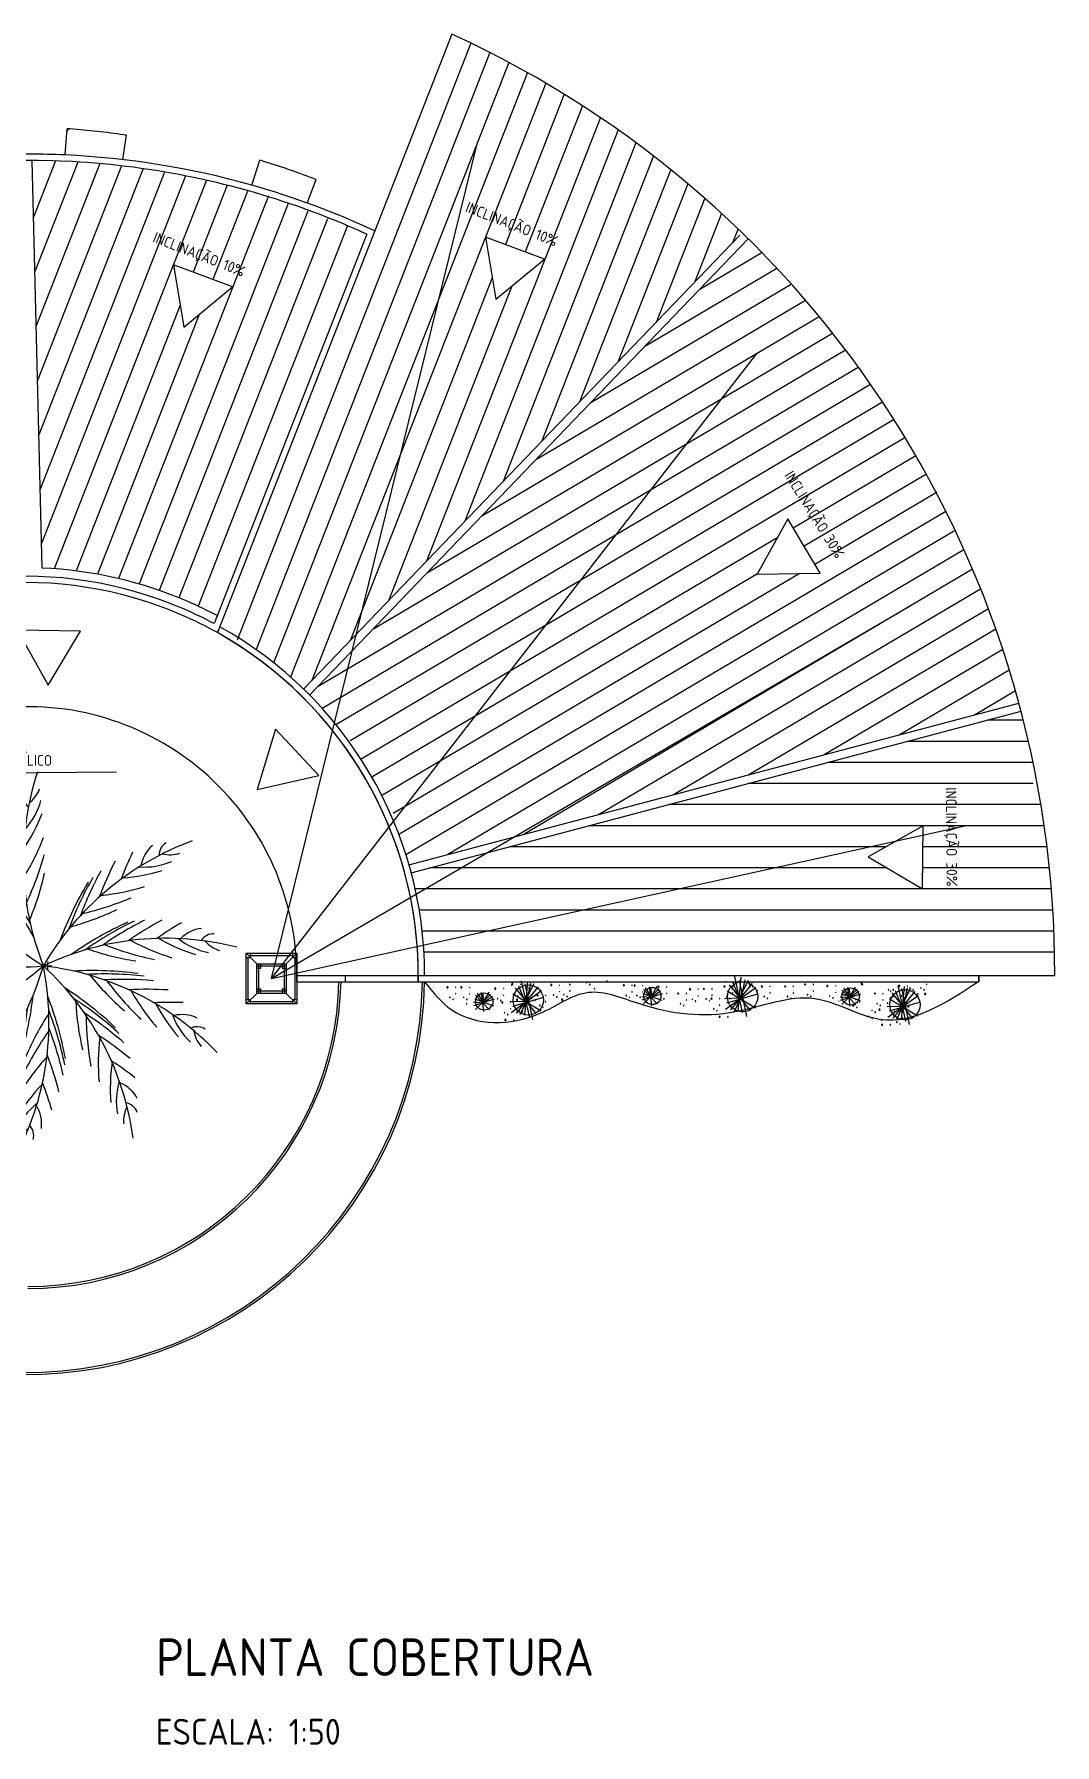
# Model space of a CAD drawing. Extents: x 115 to 1469, y 94 to 338.
# Drawn here: x 1345.55 to 1369.74, y 147.94 to 188.5 of the extents above; entities that cross this region are included whole.
import ezdxf

# ---------------------------------------------------------------- set-up
doc = ezdxf.new("R2010")
doc.units = 0
doc.layers.get('0').update_dxf_attribs({"linetype": 'CONTINUOUS'})
for name, color, linetype in [('1', 7, 'CONTINUOUS'), ('PAREDE', 6, 'CONTINUOUS'), ('PROJ', 1, 'CONTINUOUS'), ('TREES', 3, 'CONTINUOUS')]:
    doc.layers.add(name, color=color, linetype=linetype)
doc.styles.get("Standard").update_dxf_attribs({"font": 'ISOCP'})

# ---------------------------------------------------------------- blocks, each defined once
blk = doc.blocks.new('TREE3')
at = {"layer": 'TREES'}
for centre, radius, start, end in [((6.304, 2.495), 6.78, 161.8706, 201.5936), ((-0.143, 4.054), 0.351, 173.7791, 233.0395), ((-0.839, 4.494), 0.808, 308.4321, 338.3515), ((0.196, 3.84), 0.835, 182.879, 221.5346), ((-1.642, 4.347), 1.639, 317.4391, 345.0127), ((3.633, 5.724), 6.78, 197.8706, 237.5936), ((-3.321, 3.142), 0.808, 344.4321, 14.3515), ((6.376, 6.862), 8.001, 206.1883, 211.1386), ((-4.007, 5.153), 4.263, 326.0526, 338.8318), ((-2.499, 3.196), 0.351, 209.7791, 269.0395), ((-3.884, 2.551), 1.639, 353.4391, 21.0127), ((-6.271, 1.814), 4.263, 2.0526, 14.8318), ((6.381, 6.2), 8.001, 204.5673, 211.2107), ((-4.862, 4.906), 5.211, 327.5529, 339.111), ((5.865, -3.401), 6.78, 110.1725, 149.8955), ((3.134, 2.226), 0.835, 131.1808, 169.8364), ((3.093, 2.625), 0.351, 122.081, 181.3414), ((-2.099, 3.221), 0.835, 218.879, 257.5346), ((-6.817, 1.111), 5.211, 3.5529, 15.111), ((6.444, 5.585), 8.001, 202.9483, 211.3077), ((-6.749, 4.499), 7.022, 334.6755, 344.6307), ((8.821, -1.165), 8.001, 152.8691, 159.5126), ((9.337, -0.75), 8.001, 154.4902, 159.4404), ((2.393, 3.983), 1.639, 265.741, 293.3146), ((3.006, 3.444), 0.808, 256.734, 286.6534), ((1.125, 9.299), 8.001, 242.1883, 247.1386), ((-8.105, -0.327), 7.022, 10.6755, 20.6307), ((6.518, 5.174), 8.001, 201.6825, 211.4019), ((6.59, 4.871), 8.001, 200.5186, 211.4981), ((-6.261, 3.599), 6.444, 337.0347, 347.4268), ((8.101, -1.908), 8.001, 149.9844, 159.7037), ((8.377, -1.595), 8.001, 151.2501, 159.6096), ((1.561, 6.338), 4.263, 274.3545, 287.1337), ((1.518, 8.767), 8.001, 240.5673, 247.2107), ((-7.181, -0.768), 6.444, 13.0347, 23.4268), ((7.907, -2.153), 8.001, 148.8205, 159.8), ((0.837, 6.856), 5.211, 275.8548, 287.4128), ((1.931, 8.306), 8.001, 238.9483, 247.3077), ((2.232, 8.018), 8.001, 237.6825, 247.4019), ((-1.056, 7.144), 6.444, 285.3366, 295.7287), ((-0.652, 8.085), 7.022, 282.9774, 292.9325), ((-0.554, 6.757), 6.78, 234.9681, 274.6912), ((-4.544, 0.504), 0.808, 21.5297, 51.4491), ((-4.636, -0.308), 1.639, 30.5366, 58.1102), ((-6.096, -2.335), 4.263, 39.1502, 51.9294), ((-6.108, -3.226), 5.211, 40.6505, 52.2085), ((2.469, 7.814), 8.001, 236.5186, 247.4981), ((5.297, -6.253), 8.001, 114.3202, 125.2997), ((5.595, -6.161), 8.001, 115.4841, 125.2035), ((6, -6.06), 8.001, 116.7498, 125.1093), ((6.609, -5.956), 8.001, 118.3688, 125.0123), ((7.27, -5.907), 8.001, 119.9899, 124.9402), ((3.844, 0.059), 0.835, 96.6805, 135.3361), ((-3.921, 1.042), 0.351, 246.8767, 306.1371), ((-3.617, 1.303), 0.835, 255.9765, 294.6321), ((-6.267, -5.149), 7.022, 47.7731, 57.7282), ((-5.264, -4.944), 6.444, 50.1322, 60.5244), ((2.908, -6.125), 6.78, 75.6722, 115.3952), ((4.042, 7.032), 7.022, 248.4771, 258.4323), ((4.573, 5.177), 5.211, 241.3545, 252.9126), ((4.876, 4.339), 4.263, 239.8542, 252.6334), ((4.228, 1.927), 1.639, 231.2407, 258.8143), ((4.036, 0.412), 0.351, 87.5807, 146.8411), ((4.428, 1.135), 0.808, 222.2337, 252.1531), ((-4.42, 5.141), 6.78, 270.9681, 310.6912), ((-4.712, 8.096), 8.001, 279.2858, 284.2361), ((-4.077, 7.908), 8.001, 277.6648, 284.3082), ((-6.509, 1.896), 6.78, 304.0339, 343.7569), ((-3.47, 7.79), 8.001, 276.0458, 284.4052), ((-6.647, -1.335), 6.78, 331.6319, 11.355), ((-0.785, -6.734), 6.78, 43.6319, 83.355), ((-4.593, -4.987), 6.78, 7.6319, 47.355), ((3.176, 6.486), 6.444, 250.8363, 261.2284), ((-3.056, 7.741), 8.001, 274.7801, 284.4994), ((-2.744, 7.722), 8.001, 273.6161, 284.5957), ((1.173, -8.111), 8.001, 82.2799, 93.2595), ((1.474, -8.191), 8.001, 83.4439, 93.1632), ((6.133, 3.813), 6.444, 218.796, 229.1882), ((1.871, -8.32), 8.001, 84.7096, 93.069), ((7.157, 3.817), 7.022, 216.4368, 226.392), ((-1.353, -7.094), 6.444, 86.1322, 96.5244), ((-7.022, 4.467), 8.001, 310.7801, 320.4994), ((-6.759, 4.634), 8.001, 309.6161, 320.5957), ((-8.193, 0.196), 8.001, 342.6819, 353.6614), ((-7.351, -3.622), 8.001, 10.2799, 21.2595), ((-3.818, -7.251), 8.001, 46.2799, 57.2595), ((-3.622, -7.493), 8.001, 47.4439, 57.1632), ((2.443, -8.555), 8.001, 86.3286, 92.972), ((6.623, 1.962), 5.211, 209.3143, 220.8723), ((-3.559, -5.472), 4.263, 75.1502, 87.9294), ((-3.045, -6.2), 5.211, 76.6505, 88.2085), ((-2.044, -7.85), 7.022, 83.7731, 93.7282), ((-7.947, 4.001), 8.001, 313.6648, 320.3082), ((-7.386, 4.262), 8.001, 312.0458, 320.4052), ((2.737, -6.683), 6.444, 119.198, 129.5901), ((-8.322, -0.088), 8.001, 343.8458, 353.5652), ((5.522, -4.655), 6.444, 146.796, 157.1882), ((-7.334, -3.933), 8.001, 11.4439, 21.1632), ((7.203, -0.52), 6.444, 182.796, 193.1882), ((-3.376, -7.831), 8.001, 48.7096, 57.069), ((8.034, -1.119), 7.022, 180.4368, 190.392), ((3.029, -8.864), 8.001, 87.9496, 92.8999), ((6.436, 1.091), 4.263, 207.814, 220.5932), ((4.606, -0.61), 1.639, 199.2004, 226.774), ((3.29, -1.989), 0.835, 64.6403, 103.2959), ((-3.972, -2.263), 0.808, 57.5297, 87.4491), ((-3.784, -1.462), 0.351, 282.8767, 342.1371), ((-3.57, -2.974), 1.639, 66.5366, 94.1102), ((-3.692, -1.071), 0.835, 291.9765, 330.6321), ((-8.571, 3.78), 8.001, 315.2858, 320.2361), ((2.57, -7.693), 7.022, 116.8388, 126.794), ((-8.515, -0.458), 8.001, 345.1116, 353.471), ((5.842, -5.627), 7.022, 144.4368, 154.392), ((-7.334, -4.351), 8.001, 12.7096, 21.069), ((3.639, -1.792), 0.351, 55.5404, 114.8009), ((4.356, -1.387), 0.808, 190.1934, 220.1128), ((0.83, -6.857), 5.211, 109.7162, 121.2743), ((-8.843, -0.982), 8.001, 346.7306, 353.374), ((6.511, -2.305), 5.211, 173.3143, 184.8723), ((-3.052, -8.357), 8.001, 50.3286, 56.972), ((3.913, -5.692), 5.211, 137.3143, 148.8723), ((-7.382, -4.967), 8.001, 14.3286, 20.972), ((5.848, -2.9), 4.263, 171.814, 184.5932), ((-2.76, -8.951), 8.001, 51.9496, 56.8999), ((-1.369, -4.44), 1.639, 99.6024, 127.176), ((0.003, -6.528), 4.263, 108.2159, 120.9952), ((-9.245, -1.509), 8.001, 348.3516, 353.3019), ((3.027, -5.784), 4.263, 135.814, 148.5932), ((-7.494, -5.62), 8.001, 15.9496, 20.8999), ((3.368, -3.201), 1.639, 163.2004, 190.774), ((1.493, -3.543), 0.835, 28.6403, 67.2959), ((-2.374, -3.29), 0.351, 315.9424, 15.2029), ((-2.51, -2.912), 0.835, 325.0423, 3.6979), ((-2.094, -4.064), 0.808, 90.5954, 120.5148), ((0.844, -4.569), 1.639, 127.2004, 154.774), ((-0.875, -3.744), 0.835, 352.6403, 31.2959), ((2.709, -3.683), 0.808, 154.1934, 184.1128), ((1.891, -3.589), 0.351, 19.5404, 78.8009), ((0.027, -4.572), 0.808, 118.1934, 148.1128), ((-0.58, -4.015), 0.351, 343.5404, 42.8009)]:
    blk.add_arc(centre, radius, start, end, dxfattribs=at)

msp = doc.modelspace()

# ---------------------------------------------------------------- linework, layer by layer
msp.add_line((1342.332, 170.969), (1347.498, 171.01))
at = {"color": 3}
for p, q in [((1345.767, 166.408), (1345.967, 166.408)), ((1345.867, 166.508), (1345.867, 166.308)), ((1356.946, 165.886), (1357.438, 165.278)), ((1357.491, 165.913), (1356.973, 165.287)), ((1357.187, 165.555), (1357.035, 165.931)), ((1357.089, 166.056), (1357.277, 165.207)), ((1357.241, 166.038), (1357.169, 165.242)), ((1357.178, 165.985), (1357.357, 165.135)), ((1357.196, 165.591), (1357.402, 165.993)), ((1357.223, 165.555), (1357.321, 166.002)), ((1360.028, 165.892), (1360.171, 165.677)), ((1360.126, 165.909), (1360.18, 165.462)), ((1360.153, 165.9), (1360.18, 165.73)), ((1360.305, 165.918), (1360.162, 165.668)), ((1362.649, 165.892), (1361.934, 165.373)), ((1362.023, 165.963), (1362.515, 165.355)), ((1362.568, 165.99), (1362.05, 165.364)), ((1362.264, 165.632), (1362.112, 166.008)), ((1362.143, 166.156), (1362.331, 165.306)), ((1362.295, 166.138), (1362.224, 165.342)), ((1362.255, 166.061), (1362.434, 165.212)), ((1362.273, 165.668), (1362.479, 166.07)), ((1362.3, 165.632), (1362.398, 166.079)), ((1364.727, 165.881), (1364.87, 165.666)), ((1364.825, 165.899), (1364.879, 165.451)), ((1364.852, 165.89), (1364.879, 165.72)), ((1365.004, 165.907), (1364.861, 165.657)), ((1366.015, 165.942), (1366.202, 165.093)), ((1366.167, 165.924), (1366.095, 165.128)), ((1366.122, 165.477), (1366.328, 165.88)), ((1366.149, 165.442), (1366.247, 165.889)), ((1356.447, 165.617), (1355.964, 165.465)), ((1355.964, 165.554), (1356.188, 165.537)), ((1355.991, 165.626), (1356.438, 165.465)), ((1356.367, 165.733), (1356.009, 165.376)), ((1356.009, 165.716), (1356.34, 165.367)), ((1356.045, 165.76), (1356.188, 165.546)), ((1356.143, 165.778), (1356.197, 165.331)), ((1356.17, 165.769), (1356.197, 165.599)), ((1356.322, 165.787), (1356.179, 165.537)), ((1356.412, 165.68), (1356.206, 165.537)), ((1357.187, 165.564), (1356.83, 165.555)), ((1357.572, 165.815), (1356.856, 165.296)), ((1357.617, 165.663), (1356.883, 165.448)), ((1356.892, 165.743), (1357.563, 165.341)), ((1357.205, 165.555), (1357.062, 165.251)), ((1360.43, 165.748), (1359.947, 165.596)), ((1359.947, 165.686), (1360.171, 165.668)), ((1359.974, 165.757), (1360.421, 165.596)), ((1360.35, 165.865), (1359.992, 165.507)), ((1359.992, 165.847), (1360.323, 165.498)), ((1360.394, 165.811), (1360.189, 165.668)), ((1362.264, 165.641), (1361.907, 165.632)), ((1362.694, 165.74), (1361.96, 165.525)), ((1361.969, 165.82), (1362.64, 165.418)), ((1362.282, 165.632), (1362.139, 165.328)), ((1365.13, 165.738), (1364.647, 165.586)), ((1364.647, 165.675), (1364.87, 165.657)), ((1364.673, 165.747), (1365.121, 165.586)), ((1365.049, 165.854), (1364.691, 165.496)), ((1364.691, 165.836), (1365.022, 165.487)), ((1365.094, 165.8), (1364.888, 165.657)), ((1366.497, 165.701), (1365.782, 165.182)), ((1366.542, 165.549), (1365.809, 165.334)), ((1365.818, 165.629), (1366.489, 165.227)), ((1365.872, 165.772), (1366.363, 165.164)), ((1366.417, 165.799), (1365.898, 165.173)), ((1366.113, 165.442), (1365.961, 165.817)), ((1366.104, 165.871), (1366.283, 165.021)), ((1366.113, 165.45), (1365.755, 165.442)), ((1366.131, 165.442), (1365.988, 165.137))]:
    msp.add_line(p, q, dxfattribs=at)
at = {"color": 1}
msp.add_line((1352.921, 166.032), (1354.652, 166.032), dxfattribs=at)
at = {"color": 3}
for centre, radius in [((1357.259, 165.6), 0.359), ((1360.198, 165.695), 0.204), ((1362.336, 165.677), 0.359), ((1364.897, 165.684), 0.204), ((1356.215, 165.564), 0.204), ((1366.185, 165.486), 0.359)]:
    msp.add_circle(centre, radius, dxfattribs=at)
at = {"linetype": 'Continuous'}
for centre, radius, start, end in [((1355.345, 165.9), 0.0145, 90, 270), ((1355.345, 165.9), 0.0145, 270, 90), ((1355.541, 165.9), 0.00725, 90, 270), ((1355.673, 165.9), 0.0145, 90, 270), ((1355.673, 165.9), 0.0145, 270, 90), ((1355.868, 165.9), 0.00725, 90, 270), ((1356.477, 165.871), 0.0145, 90, 270), ((1356.477, 165.871), 0.0145, 270, 90), ((1356.673, 165.871), 0.00725, 90, 270), ((1356.867, 165.957), 0.00725, 90, 270), ((1356.88, 165.979), 0.0145, 90, 270), ((1356.867, 165.957), 0.00725, 270, 90), ((1356.88, 165.979), 0.0145, 270, 90), ((1357.076, 165.979), 0.00725, 90, 270), ((1357.286, 165.878), 0.0145, 90, 270), ((1357.286, 165.878), 0.0145, 270, 90), ((1357.482, 165.878), 0.00725, 90, 270), ((1357.805, 165.956), 0.0145, 90, 270), ((1357.805, 165.956), 0.0145, 270, 90), ((1358.001, 165.956), 0.00725, 90, 270), ((1358.245, 165.967), 0.00725, 90, 270), ((1358.245, 165.967), 0.00725, 270, 90), ((1358.642, 166.01), 0.00725, 90, 270), ((1358.642, 166.01), 0.00725, 270, 90), ((1358.718, 165.967), 0.00725, 90, 270), ((1358.718, 165.967), 0.00725, 270, 90), ((1358.827, 165.869), 0.00725, 90, 270), ((1358.827, 165.869), 0.00725, 270, 90), ((1359.124, 166.052), 0.00725, 90, 270), ((1359.124, 166.052), 0.00725, 270, 90), ((1359.523, 165.946), 0.0145, 90, 270), ((1359.523, 165.946), 0.0145, 270, 90), ((1359.719, 165.946), 0.00725, 90, 270), ((1359.779, 165.945), 0.0145, 90, 270), ((1359.779, 165.945), 0.0145, 270, 90), ((1359.975, 165.945), 0.00725, 90, 270), ((1360.343, 165.911), 0.0145, 90, 270), ((1360.343, 165.911), 0.0145, 270, 90), ((1360.539, 165.911), 0.00725, 90, 270), ((1361.419, 165.866), 0.0145, 90, 270), ((1361.419, 165.866), 0.0145, 270, 90), ((1361.615, 165.866), 0.00725, 90, 270), ((1361.907, 165.92), 0.0145, 90, 270), ((1361.907, 165.92), 0.0145, 270, 90), ((1361.944, 166.034), 0.00725, 90, 270), ((1361.944, 166.034), 0.00725, 270, 90), ((1362.103, 165.92), 0.00725, 90, 270), ((1362.103, 165.92), 0.00725, 270, 90), ((1362.501, 165.964), 0.00725, 90, 270), ((1362.501, 165.964), 0.00725, 270, 90), ((1362.577, 165.92), 0.00725, 90, 270), ((1362.577, 165.92), 0.00725, 270, 90), ((1362.796, 165.922), 0.0145, 90, 270), ((1362.796, 165.922), 0.0145, 270, 90), ((1362.992, 165.922), 0.00725, 90, 270), ((1363.348, 165.922), 0.0145, 90, 270), ((1363.348, 165.922), 0.0145, 270, 90), ((1363.544, 165.922), 0.00725, 90, 270), ((1363.822, 165.967), 0.0145, 90, 270), ((1363.822, 165.967), 0.0145, 270, 90), ((1364.018, 165.967), 0.00725, 90, 270), ((1364.347, 165.933), 0.0145, 90, 270), ((1364.347, 165.933), 0.0145, 270, 90), ((1364.543, 165.933), 0.00725, 90, 270), ((1365.159, 165.991), 0.0145, 90, 270), ((1365.171, 165.967), 0.0145, 90, 270), ((1365.159, 165.991), 0.0145, 270, 90), ((1365.171, 165.967), 0.0145, 270, 90), ((1366.05, 165.933), 0.0145, 90, 270), ((1366.05, 165.933), 0.0145, 270, 90), ((1366.246, 165.933), 0.00725, 90, 270), ((1366.304, 165.885), 0.00725, 90, 270), ((1366.304, 165.885), 0.00725, 270, 90), ((1366.563, 165.885), 0.00725, 90, 270), ((1366.563, 165.885), 0.00725, 270, 90), ((1366.704, 165.972), 0.00725, 90, 270), ((1355.4, 165.661), 0.00725, 90, 270), ((1355.4, 165.661), 0.00725, 270, 90), ((1355.476, 165.617), 0.00725, 90, 270), ((1355.476, 165.617), 0.00725, 270, 90), ((1355.541, 165.748), 0.00725, 90, 270), ((1355.727, 165.661), 0.00725, 90, 270), ((1355.727, 165.661), 0.00725, 270, 90), ((1355.796, 165.513), 0.00725, 90, 270), ((1355.803, 165.617), 0.00725, 90, 270), ((1355.796, 165.513), 0.00725, 270, 90), ((1355.803, 165.617), 0.00725, 270, 90), ((1355.868, 165.748), 0.00725, 90, 270), ((1356.531, 165.631), 0.00725, 90, 270), ((1356.531, 165.631), 0.00725, 270, 90), ((1356.607, 165.588), 0.00725, 90, 270), ((1356.607, 165.588), 0.00725, 270, 90), ((1356.643, 165.54), 0.0145, 90, 270), ((1356.643, 165.54), 0.0145, 270, 90), ((1356.673, 165.718), 0.00725, 90, 270), ((1356.839, 165.54), 0.00725, 90, 270), ((1356.934, 165.739), 0.00725, 90, 270), ((1356.934, 165.739), 0.00725, 270, 90), ((1356.992, 165.608), 0.0145, 90, 270), ((1356.992, 165.608), 0.0145, 270, 90), ((1357.01, 165.696), 0.00725, 90, 270), ((1357.01, 165.696), 0.00725, 270, 90), ((1357.076, 165.826), 0.00725, 90, 270), ((1357.188, 165.608), 0.00725, 90, 270), ((1357.34, 165.638), 0.00725, 90, 270), ((1357.34, 165.638), 0.00725, 270, 90), ((1357.416, 165.594), 0.00725, 90, 270), ((1357.416, 165.594), 0.00725, 270, 90), ((1357.478, 165.709), 0.0145, 90, 270), ((1357.482, 165.725), 0.00725, 90, 270), ((1357.478, 165.709), 0.0145, 270, 90), ((1357.532, 165.469), 0.00725, 90, 270), ((1357.532, 165.469), 0.00725, 270, 90), ((1357.673, 165.709), 0.00725, 90, 270), ((1357.673, 165.556), 0.00725, 90, 270), ((1357.859, 165.717), 0.00725, 90, 270), ((1357.859, 165.717), 0.00725, 270, 90), ((1357.935, 165.673), 0.00725, 90, 270), ((1357.935, 165.673), 0.00725, 270, 90), ((1358.001, 165.804), 0.00725, 90, 270), ((1358.06, 165.607), 0.0145, 90, 270), ((1358.06, 165.607), 0.0145, 270, 90), ((1358.103, 165.727), 0.00725, 90, 270), ((1358.103, 165.727), 0.00725, 270, 90), ((1358.179, 165.684), 0.00725, 90, 270), ((1358.179, 165.684), 0.00725, 270, 90), ((1358.245, 165.815), 0.00725, 90, 270), ((1358.245, 165.815), 0.00725, 270, 90), ((1359.578, 165.706), 0.00725, 90, 270), ((1359.578, 165.706), 0.00725, 270, 90), ((1359.654, 165.663), 0.00725, 90, 270), ((1359.654, 165.663), 0.00725, 270, 90), ((1359.719, 165.793), 0.00725, 90, 270), ((1359.833, 165.706), 0.00725, 90, 270), ((1359.833, 165.706), 0.00725, 270, 90), ((1359.91, 165.662), 0.00725, 90, 270), ((1359.91, 165.662), 0.00725, 270, 90), ((1359.975, 165.793), 0.00725, 90, 270), ((1360.397, 165.672), 0.00725, 90, 270), ((1360.397, 165.672), 0.00725, 270, 90), ((1360.474, 165.628), 0.00725, 90, 270), ((1360.474, 165.628), 0.00725, 270, 90), ((1360.539, 165.759), 0.00725, 90, 270), ((1360.81, 165.754), 0.0145, 90, 270), ((1360.81, 165.754), 0.0145, 270, 90), ((1360.865, 165.514), 0.00725, 90, 270), ((1360.865, 165.514), 0.00725, 270, 90), ((1360.941, 165.47), 0.00725, 90, 270), ((1360.941, 165.47), 0.00725, 270, 90), ((1361.006, 165.754), 0.00725, 90, 270), ((1361.006, 165.601), 0.00725, 90, 270), ((1361.092, 165.855), 0.0145, 90, 270), ((1361.092, 165.855), 0.0145, 270, 90), ((1361.147, 165.615), 0.00725, 90, 270), ((1361.147, 165.615), 0.00725, 270, 90), ((1361.223, 165.572), 0.00725, 90, 270), ((1361.223, 165.572), 0.00725, 270, 90), ((1361.288, 165.855), 0.00725, 90, 270), ((1361.288, 165.702), 0.00725, 90, 270), ((1361.474, 165.626), 0.00725, 90, 270), ((1361.474, 165.626), 0.00725, 270, 90), ((1361.55, 165.583), 0.00725, 90, 270), ((1361.55, 165.583), 0.00725, 270, 90), ((1361.6, 165.63), 0.0145, 90, 270), ((1361.6, 165.63), 0.0145, 270, 90), ((1361.615, 165.714), 0.00725, 90, 270), ((1361.796, 165.63), 0.00725, 90, 270), ((1361.796, 165.477), 0.00725, 90, 270), ((1361.962, 165.681), 0.00725, 90, 270), ((1361.962, 165.681), 0.00725, 270, 90), ((1362.038, 165.637), 0.00725, 90, 270), ((1362.038, 165.637), 0.00725, 270, 90), ((1362.103, 165.768), 0.00725, 90, 270), ((1362.103, 165.768), 0.00725, 270, 90), ((1362.686, 165.822), 0.00725, 90, 270), ((1362.686, 165.822), 0.00725, 270, 90), ((1362.85, 165.683), 0.00725, 90, 270), ((1362.85, 165.683), 0.00725, 270, 90), ((1362.926, 165.639), 0.00725, 90, 270), ((1362.926, 165.639), 0.00725, 270, 90), ((1362.992, 165.77), 0.00725, 90, 270), ((1363.403, 165.683), 0.00725, 90, 270), ((1363.403, 165.683), 0.00725, 270, 90), ((1363.479, 165.639), 0.00725, 90, 270), ((1363.479, 165.639), 0.00725, 270, 90), ((1363.544, 165.77), 0.00725, 90, 270), ((1363.877, 165.728), 0.00725, 90, 270), ((1363.877, 165.728), 0.00725, 270, 90), ((1363.953, 165.684), 0.00725, 90, 270), ((1363.953, 165.684), 0.00725, 270, 90), ((1364.018, 165.815), 0.00725, 90, 270), ((1364.401, 165.693), 0.00725, 90, 270), ((1364.401, 165.693), 0.00725, 270, 90), ((1364.478, 165.65), 0.00725, 90, 270), ((1364.478, 165.65), 0.00725, 270, 90), ((1364.543, 165.78), 0.00725, 90, 270), ((1364.628, 165.573), 0.00725, 90, 270), ((1364.821, 165.753), 0.0145, 90, 270), ((1364.821, 165.753), 0.0145, 270, 90), ((1364.875, 165.513), 0.00725, 90, 270), ((1364.875, 165.513), 0.00725, 270, 90), ((1364.918, 165.708), 0.0145, 90, 270), ((1364.918, 165.708), 0.0145, 270, 90), ((1364.951, 165.47), 0.00725, 90, 270), ((1364.951, 165.47), 0.00725, 270, 90), ((1364.972, 165.468), 0.00725, 90, 270), ((1364.972, 165.468), 0.00725, 270, 90), ((1365.017, 165.753), 0.00725, 90, 270), ((1365.017, 165.6), 0.00725, 90, 270), ((1365.113, 165.708), 0.00725, 90, 270), ((1365.113, 165.555), 0.00725, 90, 270), ((1365.47, 165.753), 0.0145, 90, 270), ((1365.47, 165.753), 0.0145, 270, 90), ((1365.525, 165.513), 0.00725, 90, 270), ((1365.525, 165.513), 0.00725, 270, 90), ((1365.601, 165.469), 0.00725, 90, 270), ((1365.601, 165.469), 0.00725, 270, 90), ((1365.666, 165.753), 0.00725, 90, 270), ((1365.666, 165.6), 0.00725, 90, 270), ((1365.775, 165.526), 0.00725, 90, 270), ((1365.775, 165.526), 0.00725, 270, 90), ((1365.793, 165.843), 0.00725, 90, 270), ((1365.793, 165.843), 0.00725, 270, 90), ((1365.84, 165.809), 0.00725, 90, 270), ((1365.84, 165.657), 0.00725, 90, 270), ((1365.907, 165.842), 0.00725, 90, 270), ((1365.907, 165.689), 0.00725, 90, 270), ((1365.907, 165.842), 0.00725, 270, 90), ((1365.907, 165.689), 0.00725, 270, 90), ((1366.105, 165.693), 0.00725, 90, 270), ((1366.105, 165.693), 0.00725, 270, 90), ((1366.181, 165.65), 0.00725, 90, 270), ((1366.181, 165.65), 0.00725, 270, 90), ((1366.246, 165.78), 0.00725, 90, 270), ((1366.38, 165.842), 0.00725, 90, 270), ((1366.38, 165.842), 0.00725, 270, 90), ((1366.489, 165.744), 0.00725, 90, 270), ((1366.489, 165.744), 0.00725, 270, 90), ((1366.639, 165.841), 0.00725, 90, 270), ((1366.639, 165.841), 0.00725, 270, 90), ((1366.666, 165.742), 0.0145, 90, 270), ((1366.666, 165.742), 0.0145, 270, 90), ((1356.697, 165.3), 0.00725, 90, 270), ((1356.697, 165.3), 0.00725, 270, 90), ((1356.717, 165.125), 0.0145, 90, 270), ((1356.717, 165.125), 0.0145, 270, 90), ((1356.773, 165.257), 0.00725, 90, 270), ((1356.773, 165.257), 0.00725, 270, 90), ((1356.839, 165.388), 0.00725, 90, 270), ((1356.913, 165.125), 0.00725, 90, 270), ((1356.913, 165.125), 0.00725, 270, 90), ((1357.047, 165.368), 0.00725, 90, 270), ((1357.047, 165.368), 0.00725, 270, 90), ((1357.123, 165.324), 0.00725, 90, 270), ((1357.123, 165.324), 0.00725, 270, 90), ((1357.188, 165.455), 0.00725, 90, 270), ((1357.608, 165.426), 0.00725, 90, 270), ((1357.608, 165.426), 0.00725, 270, 90), ((1361.654, 165.39), 0.00725, 90, 270), ((1361.654, 165.39), 0.00725, 270, 90), ((1361.73, 165.347), 0.00725, 90, 270), ((1361.73, 165.347), 0.00725, 270, 90), ((1361.794, 165.202), 0.0145, 90, 270), ((1361.794, 165.202), 0.0145, 270, 90), ((1361.99, 165.202), 0.00725, 90, 270), ((1361.99, 165.202), 0.00725, 270, 90), ((1365.048, 165.424), 0.00725, 90, 270), ((1365.048, 165.424), 0.00725, 270, 90), ((1365.333, 165.209), 0.00725, 90, 270), ((1365.333, 165.209), 0.00725, 270, 90), ((1365.405, 165.356), 0.00725, 90, 270), ((1365.409, 165.166), 0.00725, 90, 270), ((1365.405, 165.356), 0.00725, 270, 90), ((1365.409, 165.166), 0.00725, 270, 90), ((1365.475, 165.296), 0.00725, 90, 270), ((1365.482, 165.312), 0.00725, 90, 270), ((1365.482, 165.312), 0.00725, 270, 90), ((1365.583, 165.37), 0.0145, 90, 270), ((1365.583, 165.37), 0.0145, 270, 90), ((1365.638, 165.131), 0.00725, 90, 270), ((1365.638, 165.131), 0.00725, 270, 90), ((1365.938, 165.314), 0.0145, 90, 270), ((1365.938, 165.314), 0.0145, 270, 90), ((1365.992, 165.074), 0.00725, 90, 270), ((1365.992, 165.074), 0.00725, 270, 90), ((1366.134, 165.314), 0.00725, 90, 270), ((1366.134, 165.161), 0.00725, 90, 270), ((1366.265, 165.449), 0.0145, 90, 270), ((1366.265, 165.449), 0.0145, 270, 90), ((1365.642, 165.011), 0.0145, 90, 270), ((1365.642, 165.011), 0.0145, 270, 90), ((1365.838, 165.011), 0.00725, 90, 270), ((1365.838, 165.011), 0.00725, 270, 90), ((1366.068, 165.031), 0.00725, 90, 270), ((1366.068, 165.031), 0.00725, 270, 90)]:
    msp.add_arc(centre, radius, start, end, dxfattribs=at)
at = {"layer": '1', "color": 21}
for p, q in [((1355.901, 188.285), (1350.356, 174.128)), ((1356.35, 188.062), (1350.807, 173.909)), ((1356.796, 187.83), (1351.222, 173.598)), ((1357.238, 187.588), (1351.626, 173.258)), ((1357.677, 187.336), (1352.13, 173.175)), ((1358.111, 187.074), (1356.717, 183.513)), ((1358.542, 186.802), (1357.185, 183.338)), ((1346.353, 186.255), (1346.328, 186.193)), ((1358.968, 186.52), (1354.85, 176.005)), ((1359.391, 186.228), (1355.756, 176.949)), ((1359.809, 185.925), (1356.663, 177.892)), ((1346.054, 185.493), (1345.533, 184.162)), ((1346.582, 185.468), (1345.565, 182.872)), ((1347.103, 185.429), (1345.596, 181.581)), ((1347.62, 185.377), (1345.628, 180.291)), ((1360.224, 185.612), (1357.569, 178.836)), ((1348.131, 185.311), (1345.659, 179)), ((1348.637, 185.231), (1345.691, 177.71)), ((1349.138, 185.14), (1345.722, 176.42)), ((1349.634, 185.035), (1346.026, 175.824)), ((1360.634, 185.289), (1358.476, 179.779)), ((1361.04, 184.954), (1359.382, 180.723)), ((1351.101, 184.669), (1347.547, 175.593)), ((1350.125, 184.918), (1349.318, 182.857)), ((1350.611, 184.789), (1349.786, 182.681)), ((1361.441, 184.608), (1360.289, 181.666)), ((1351.567, 184.487), (1348.034, 175.465)), ((1352.033, 184.304), (1348.511, 175.313)), ((1361.838, 184.25), (1361.195, 182.609)), ((1352.498, 184.122), (1348.979, 175.137)), ((1352.964, 183.94), (1349.437, 174.936)), ((1362.23, 183.881), (1362.102, 183.553)), ((1361.324, 182.455), (1362.792, 183.322)), ((1360.033, 181.111), (1363.147, 182.951)), ((1356.406, 182.719), (1353.037, 174.118)), ((1356.866, 182.523), (1353.943, 175.062)), ((1358.742, 179.767), (1363.492, 182.574)), ((1357.451, 178.423), (1363.827, 182.192)), ((1349.011, 182.073), (1346.543, 175.773)), ((1349.463, 181.856), (1347.05, 175.696)), ((1356.159, 177.079), (1364.154, 181.804)), ((1354.868, 175.736), (1364.471, 181.41)), ((1353.577, 174.392), (1364.779, 181.012)), ((1352.278, 173.043), (1365.078, 180.608)), ((1352.371, 172.518), (1365.368, 180.198)), ((1352.701, 172.132), (1365.65, 179.784)), ((1353.041, 171.752), (1365.933, 179.37)), ((1353.295, 171.322), (1366.186, 178.939)), ((1363.538, 176.794), (1366.441, 178.509)), ((1363.795, 176.365), (1366.696, 178.079)), ((1364.052, 175.936), (1366.95, 177.649)), ((1354.193, 169.529), (1367.153, 177.188)), ((1353.55, 170.891), (1363.171, 176.577)), ((1354.36, 169.047), (1367.373, 176.737)), ((1355.354, 169.054), (1367.584, 176.281)), ((1353.804, 170.461), (1362.691, 175.712)), ((1354.059, 170.03), (1363.677, 175.714)), ((1357.137, 169.526), (1367.785, 175.819)), ((1358.92, 169.999), (1367.978, 175.352)), ((1360.702, 170.471), (1368.162, 174.88)), ((1362.485, 170.944), (1368.336, 174.402)), ((1364.267, 171.417), (1368.502, 173.919)), ((1366.05, 171.889), (1368.657, 173.43)), ((1367.832, 172.362), (1368.804, 172.936)), ((1368.992, 172.233), (1368.125, 172.233)), ((1369.113, 171.733), (1366.24, 171.733)), ((1369.222, 171.233), (1364.354, 171.233)), ((1369.222, 170.733), (1362.468, 170.733)), ((1369.409, 170.233), (1360.582, 170.233)), ((1369.486, 169.733), (1358.697, 169.733)), ((1365.729, 169.233), (1356.811, 169.233)), ((1369.553, 169.233), (1366.609, 169.233)), ((1365.757, 168.733), (1354.925, 168.733)), ((1369.609, 168.733), (1366.604, 168.733)), ((1369.655, 168.233), (1354.579, 168.233)), ((1369.691, 167.733), (1354.676, 167.733)), ((1369.716, 167.233), (1354.745, 167.233)), ((1369.731, 166.733), (1354.788, 166.733)), ((1351.773, 166.182), (1351.773, 166.032))]:
    msp.add_line(p, q, dxfattribs=at)
at = {"layer": '1'}
for p, q in [((1345.737, 175.84), (1345.5, 185.507)), ((1351.935, 172.971), (1362.275, 183.733)), ((1352.077, 172.83), (1362.47, 183.647)), ((1354.432, 168.809), (1368.885, 172.641)), ((1354.485, 168.616), (1368.937, 172.448))]:
    msp.add_line(p, q, dxfattribs=at)
at = {"layer": '1', "color": 1}
for p, q in [((1350.573, 166.707), (1351.773, 166.707)), ((1350.573, 165.507), (1350.573, 166.707)), ((1350.573, 166.707), (1350.823, 166.457)), ((1350.673, 166.607), (1350.673, 166.707)), ((1351.773, 166.707), (1351.523, 166.457)), ((1351.673, 166.707), (1351.673, 166.607)), ((1351.773, 166.707), (1351.773, 165.507)), ((1350.573, 166.607), (1350.673, 166.607)), ((1350.623, 165.607), (1350.623, 166.607)), ((1350.673, 166.657), (1351.673, 166.657)), ((1351.673, 166.607), (1351.773, 166.607)), ((1351.723, 166.607), (1351.723, 165.607)), ((1350.573, 165.507), (1350.823, 165.757)), ((1350.673, 165.607), (1350.573, 165.607)), ((1351.773, 165.507), (1350.573, 165.507)), ((1350.673, 165.507), (1350.673, 165.607)), ((1351.673, 165.557), (1350.673, 165.557)), ((1351.773, 165.507), (1351.523, 165.757)), ((1351.773, 165.607), (1351.673, 165.607)), ((1351.673, 165.607), (1351.673, 165.507))]:
    msp.add_line(p, q, dxfattribs=at)
at = {"layer": '1', "color": 6}
for p, q in [((1350.823, 166.457), (1351.523, 166.457)), ((1350.823, 165.757), (1350.823, 166.457)), ((1350.823, 166.407), (1351.523, 166.407)), ((1350.823, 166.357), (1350.923, 166.357)), ((1350.873, 165.757), (1350.873, 166.457)), ((1350.923, 166.357), (1350.923, 166.457)), ((1351.423, 166.457), (1351.423, 166.357)), ((1351.423, 166.357), (1351.523, 166.357)), ((1351.473, 166.457), (1351.473, 165.757)), ((1351.523, 166.457), (1351.523, 165.757)), ((1350.923, 165.857), (1350.823, 165.857)), ((1351.523, 165.807), (1350.823, 165.807)), ((1351.523, 165.757), (1350.823, 165.757)), ((1350.923, 165.757), (1350.923, 165.857)), ((1351.523, 165.857), (1351.423, 165.857)), ((1351.423, 165.857), (1351.423, 165.757))]:
    msp.add_line(p, q, dxfattribs=at)
at = {"layer": '1'}
for start, end in [(66.5286, 87.6383), (61.7876, 66.5286)]:
    msp.add_arc((1345.338, 166.183), 9.665, start, end, dxfattribs=at)
at = {"layer": '1', "color": 21}
msp.add_spline([(1354.802, 166.032), (1355.447, 165.367), (1357.523, 165.277), (1358.685, 165.784), (1359.892, 165.514), (1362.172, 165.325), (1364.038, 165.637), (1365.606, 165.142), (1367.925, 166.038)], degree=3, dxfattribs=at)
at = {"layer": 'PAREDE', "color": 1}
for p, q in [((1346.281, 185.635), (1346.334, 186.256)), ((1347.651, 185.524), (1347.741, 186.101)), ((1350.708, 184.917), (1350.897, 185.512)), ((1352.016, 184.496), (1352.235, 185.05)), ((1351.959, 184.352), (1351.961, 184.357))]:
    msp.add_line(p, q, dxfattribs=at)
at = {"layer": 'PAREDE'}
for p, q in [((1353.429, 183.757), (1349.813, 174.524)), ((1353.62, 183.834), (1349.89, 174.311)), ((1351.771, 166.032), (1352.923, 166.032)), ((1351.771, 166.032), (1354.652, 166.032)), ((1351.773, 166.182), (1352.923, 166.182)), ((1351.773, 166.182), (1354.653, 166.182)), ((1352.923, 166.182), (1352.923, 166.032)), ((1354.652, 166.032), (1367.936, 166.032)), ((1354.653, 166.183), (1354.653, 166.032)), ((1354.653, 166.182), (1364.873, 166.182)), ((1354.653, 166.182), (1364.873, 166.182)), ((1354.653, 166.182), (1364.873, 166.182)), ((1354.653, 166.032), (1367.936, 166.032)), ((1354.873, 166.182), (1364.873, 166.182)), ((1364.873, 166.182), (1367.936, 166.182)), ((1364.873, 166.182), (1367.936, 166.182)), ((1367.936, 166.032), (1367.936, 166.182)), ((1367.936, 166.182), (1367.936, 166.032)), ((1369.736, 166.182), (1369.736, 166.182))]:
    msp.add_line(p, q, dxfattribs=at)
for points in [[(1356.49, 182.214), (1357.646, 183.165), (1356.244, 183.69)], [(1349.097, 181.555), (1350.253, 182.507), (1348.851, 183.032)], [(1362.683, 175.698), (1364.18, 175.723), (1363.41, 177.007)], [(1345.88, 173.061), (1346.649, 174.346), (1345.152, 174.37)], [(1350.834, 170.59), (1352.293, 170.926), (1351.272, 172.022)], [(1365.31, 168.997), (1366.598, 168.234), (1366.615, 169.731)]]:
    msp.add_lwpolyline(points, close=True, dxfattribs=at)
at = {"layer": 'PAREDE', "color": 1}
for centre, radius, start, end in [((1344.842, 166.239), 20.073, 85.5387, 85.7385), ((1344.842, 166.239), 20.073, 81.8975, 85.5387), ((1344.842, 166.239), 20.073, 81.6977, 81.8975), ((1345.018, 166.319), 20.073, 72.7685, 72.9683), ((1345.018, 166.319), 20.073, 69.1273, 72.7685), ((1345.018, 166.319), 20.073, 68.9275, 69.1273), ((1345.338, 166.183), 9.465, 359.9899, 60.8722), ((1345.338, 166.183), 9.465, 359.9899, 60.8722), ((1345.338, 166.183), 9.315, 359.9898, 60.7468), ((1345.338, 166.183), 9.315, 359.0671, 60.7468), ((1345.338, 166.183), 9.465, 269.4661, 359.0819), ((1345.338, 166.183), 9.415, 269.4661, 359.077), ((1345.4, 166.182), 7.423, 270, 358.8421), ((1345.4, 166.182), 7.373, 270, 358.8342)]:
    msp.add_arc(centre, radius, start, end, dxfattribs=at)
at = {"layer": 'PAREDE'}
for centre, radius, start, end in [((1345.4, 166.182), 19.323, 87.2171, 120.0706), ((1345.4, 166.182), 19.473, 87.4072, 92.2995), ((1345.4, 166.182), 19.323, 70.1514, 87.4248), ((1345.4, 166.182), 19.473, 74.1816, 87.4072), ((1345.4, 166.182), 19.473, 65.0297, 74.1816), ((1345.4, 166.182), 19.323, 65.4474, 70.359), ((1345.338, 166.183), 9.465, 66.5286, 124.036), ((1345.338, 166.183), 9.315, 66.5286, 124.036), ((1345.338, 166.183), 9.465, 61.7876, 66.5286), ((1345.338, 166.183), 9.315, 60.7468, 66.5286), ((1345.338, 166.183), 9.365, 60.7468, 60.7891)]:
    msp.add_arc(centre, radius, start, end, dxfattribs=at)
at = {"layer": 'PROJ', "ltscale": 0.09}
for p, q in [((1355.447, 188.498), (1353.62, 183.834)), ((1355.447, 188.498), (1353.62, 183.834)), ((1351.173, 166.107), (1356.054, 185.934)), ((1351.173, 166.107), (1362.684, 180.935)), ((1351.173, 166.107), (1366.309, 174.946)), ((1351.173, 166.107), (1367.607, 169.733)), ((1367.936, 166.182), (1369.736, 166.182)), ((1367.936, 166.182), (1369.736, 166.182))]:
    msp.add_line(p, q, dxfattribs=at)
for centre, radius, start, end in [((1345.264, 166.245), 24.472, 359.8515, 65.41), ((1345.4, 166.182), 6.373, 358.6513, 94.0033)]:
    msp.add_arc(centre, radius, start, end, dxfattribs=at)

# ---------------------------------------------------------------- block references
msp.add_blockref('TREE3', (1345.767, 166.408))

# ---------------------------------------------------------------- texts
at = {"char_height": 0.25306, "attachment_point": 1}
for s, insert, width, rotation in [('INCLINAÇÃO 10%', (1355.841, 184.535), 3.41268, 338.6113), ('INCLINAÇÃO 10%', (1348.432, 183.816), 3.41268, 338.6113), ('INCLINAÇÃO 30%', (1363.53, 178.176), 3.4127, 301.8643), ('INCLINAÇÃO 30%', (1367.404, 170.642), 3.4127, 270.5418)]:
    msp.add_mtext(s, dxfattribs=dict(at, insert=insert, width=width, rotation=rotation))
at = {"insert": (1342.43, 171.408), "char_height": 0.25306, "width": 6.2164, "attachment_point": 1}
msp.add_mtext('COBERTURA DE ACRÍLICO', dxfattribs=at)
at = {"color": 6, "insert": (1348.441, 150.465), "char_height": 0.89019, "width": 25.1392, "attachment_point": 1}
msp.add_mtext('PLANTA COBERTURA', dxfattribs=at)
at = {"color": 3, "insert": (1348.433, 148.558), "char_height": 0.6139, "width": 17.33682, "attachment_point": 1}
msp.add_mtext('ESCALA: 1:50', dxfattribs=at)

doc.saveas('drawing.dxf')
